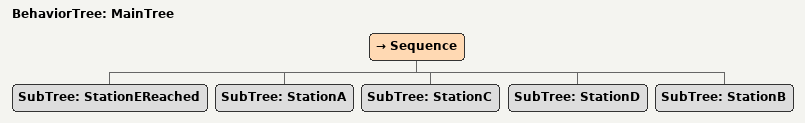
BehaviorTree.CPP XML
<root main_tree_to_execute = "MainTree" >

    <BehaviorTree ID="MainTree">
        <Sequence>
            <SubTree ID="StationEReached" />
            <SubTree ID="StationA" />
            <SubTree ID="StationC" />
            <SubTree ID="StationD" />
            <SubTree ID="StationB" />
        </Sequence>
    </BehaviorTree>

</root>
